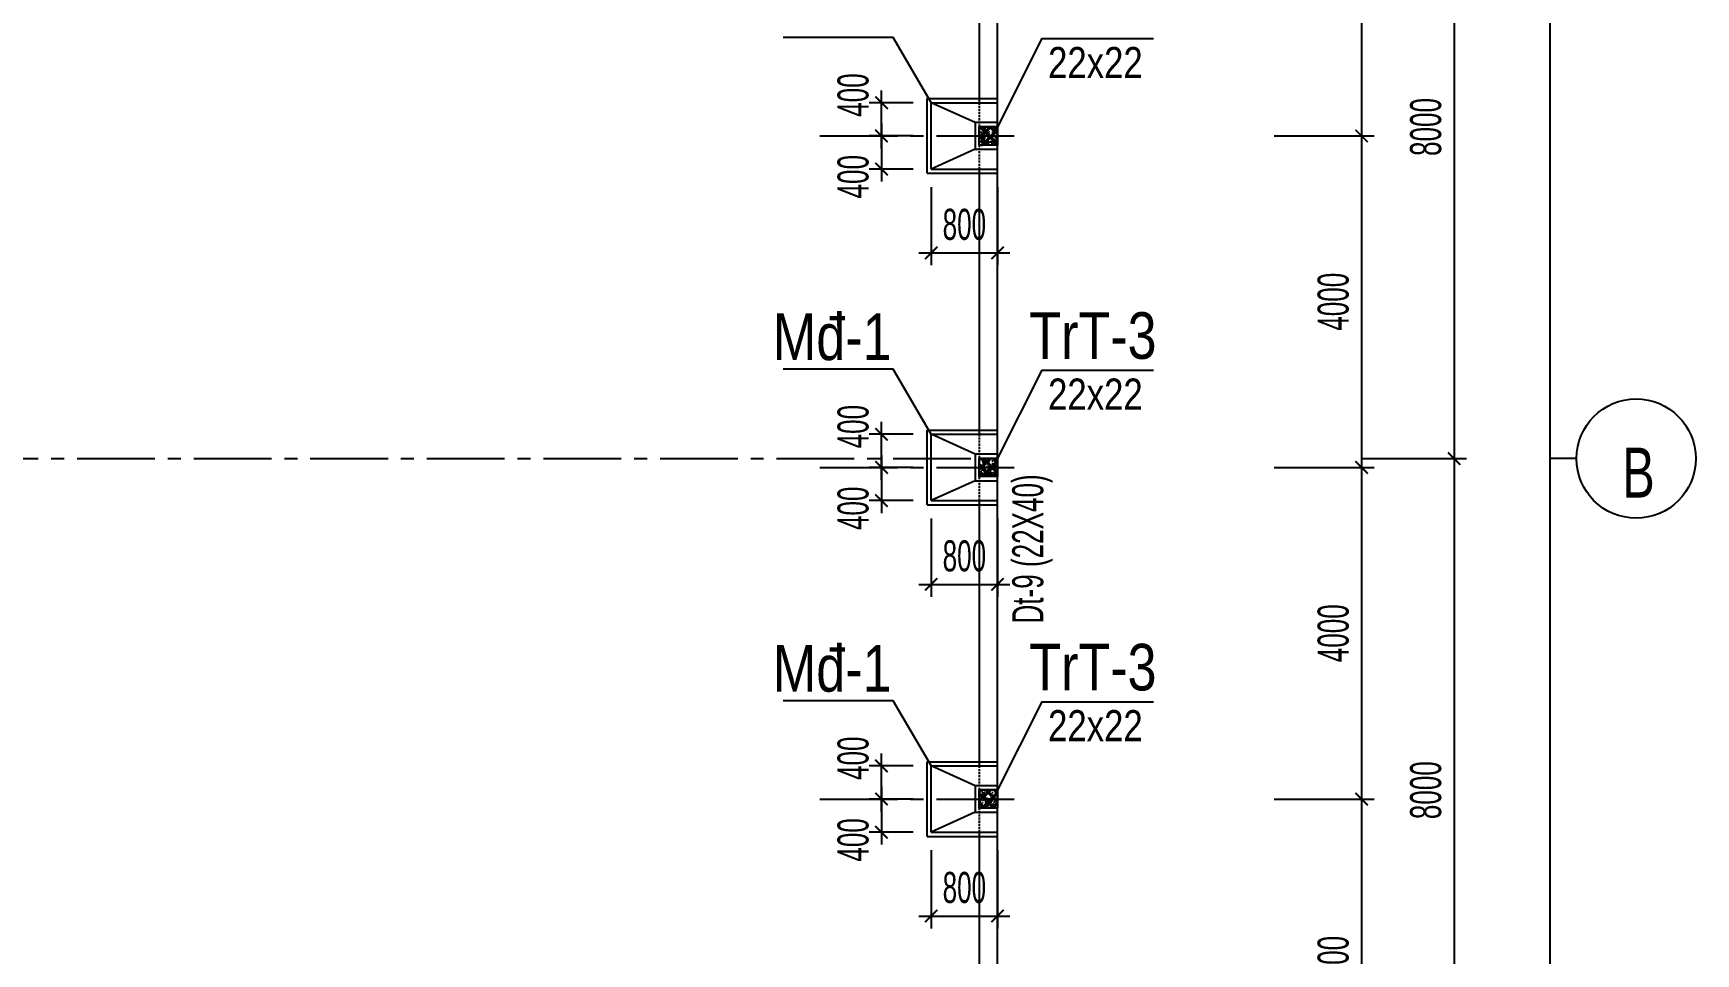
# Model space of a CAD drawing. Extents: x 195594 to 457145, y -254194 to -165094.
# Drawn here: x 266975 to 287031, y -240695 to -229591 of the extents above; entities that cross this region are included whole.
import ezdxf
from ezdxf.enums import TextEntityAlignment as Align

# ---------------------------------------------------------------- set-up
doc = ezdxf.new("R2010")
doc.units = 0
doc.header["$LTSCALE"] = 0.5
doc.header["$MEASUREMENT"] = 0
doc.linetypes.add('CENTER2', pattern=[1.125, 0.75, -0.125, 0.125, -0.125])
doc.linetypes.add('HIDDEN', pattern=[0.375, 0.25, -0.125])
doc.layers.get('0').update_dxf_attribs({"linetype": 'CONTINUOUS'})
doc.layers.get('Defpoints').update_dxf_attribs({"linetype": 'CONTINUOUS'})
for name, color, linetype in [('CDC.01.AXIS', 160, 'CENTER2'), ('CDC.02.DIM', 1, 'CONTINUOUS'), ('CDC.03.BORDER', 3, 'CONTINUOUS'), ('CDC.04.HIDDEN', 8, 'HIDDEN'), ('CDC.06.TEXT', 2, 'CONTINUOUS'), ('CDC.10.HATCH', 9, 'CONTINUOUS'), ('CDC.11.NOTE', 8, 'CONTINUOUS')]:
    doc.layers.add(name, color=color, linetype=linetype)
doc.styles.add('ARIAL', font='arial.ttf', dxfattribs={"width": 0.6})
doc.dimstyles.new('150', dxfattribs={"dimscale": 150, "dimtxt": 2.5, "dimasz": 1, "dimexe": 1, "dimexo": 0, "dimgap": 1, "dimtad": 1, "dimdec": 0, "dimdsep": 46, "dimtxsty": 'ARIAL', "dimblk": 'ARCHTICK', "dimcen": 1, "dimdle": 1, "dimclrd": 1, "dimclre": 1, "dimclrt": 2, "dimadec": 0, "dimazin": 0, "dimtfac": 0.00072, "dimtdec": 0, "dimtix": 1, "dimtmove": 2, "dimatfit": 3, "dimldrblk": 'ARCHTICK', "dimfxl": 1, "dimtolj": 1, "dimarcsym": 0})

# ---------------------------------------------------------------- blocks, each defined once
blk = doc.blocks.new('_ARCHTICK')
at = {"color": 0, "linetype": 'ByBlock', "const_width": 0.15}
blk.add_lwpolyline([(-0.5, -0.5), (0.5, 0.5)], dxfattribs=at)
blk = doc.blocks.new('*D221')
at = {"layer": 'CDC.02.DIM', "color": 1, "lineweight": -2, "transparency": 16777216}
for p, q in [((285269, -174472), (285269, -242872)), ((283000, -174622), (285419, -174622)), ((283000, -242722), (285419, -242722))]:
    blk.add_line(p, q, dxfattribs=at)
at = {"layer": 'Defpoints', "color": 0, "transparency": 16777216}
for p in [(283000, -174622), (283000, -242722), (285269, -242722)]:
    blk.add_point(p, dxfattribs=at)
at = {"layer": 'CDC.02.DIM', "color": 1, "lineweight": -2, "transparency": 16777216, "xscale": 150, "yscale": 150, "zscale": 150}
for p, rotation in [((285269, -174622), 90), ((285269, -242722), 270)]:
    blk.add_blockref('_ARCHTICK', p, dxfattribs=dict(at, rotation=rotation))
at = {"layer": 'CDC.02.DIM', "color": 2, "transparency": 16777216, "insert": (284928, -208672), "char_height": 375, "attachment_point": 5, "rotation": 90, "style": 'ARIAL'}
blk.add_mtext('\\A1;68100', dxfattribs=at)
blk = doc.blocks.new('*D290')
at = {"layer": 'CDC.02.DIM', "color": 1, "lineweight": -2, "transparency": 16777216}
for p, q in [((281944, -238829), (283150, -238829)), ((283000, -238679), (283000, -242979)), ((281944, -242829), (283150, -242829))]:
    blk.add_line(p, q, dxfattribs=at)
at = {"layer": 'Defpoints', "color": 0, "transparency": 16777216}
for p in [(281944, -238829), (281944, -242829), (283000, -242829)]:
    blk.add_point(p, dxfattribs=at)
at = {"layer": 'CDC.02.DIM', "color": 1, "lineweight": -2, "transparency": 16777216, "xscale": 150, "yscale": 150, "zscale": 150}
for p, rotation in [((283000, -238829), 90), ((283000, -242829), 270)]:
    blk.add_blockref('_ARCHTICK', p, dxfattribs=dict(at, rotation=rotation))
at = {"layer": 'CDC.02.DIM', "color": 2, "transparency": 16777216, "insert": (282659, -240829), "char_height": 375, "attachment_point": 5, "rotation": 90, "style": 'ARIAL'}
blk.add_mtext('\\A1;4000', dxfattribs=at)
blk = doc.blocks.new('*D291')
at = {"layer": 'CDC.02.DIM', "color": 1, "lineweight": -2, "transparency": 16777216}
for p, q in [((281944, -234829), (283150, -234829)), ((283000, -234679), (283000, -238979)), ((281944, -238829), (283150, -238829))]:
    blk.add_line(p, q, dxfattribs=at)
at = {"layer": 'Defpoints', "color": 0, "transparency": 16777216}
for p in [(281944, -234829), (281944, -238829), (283000, -238829)]:
    blk.add_point(p, dxfattribs=at)
at = {"layer": 'CDC.02.DIM', "color": 1, "lineweight": -2, "transparency": 16777216, "xscale": 150, "yscale": 150, "zscale": 150}
for p, rotation in [((283000, -234829), 90), ((283000, -238829), 270)]:
    blk.add_blockref('_ARCHTICK', p, dxfattribs=dict(at, rotation=rotation))
at = {"layer": 'CDC.02.DIM', "color": 2, "transparency": 16777216, "insert": (282659, -236829), "char_height": 375, "attachment_point": 5, "rotation": 90, "style": 'ARIAL'}
blk.add_mtext('\\A1;4000', dxfattribs=at)
blk = doc.blocks.new('*D292')
at = {"layer": 'CDC.02.DIM', "color": 1, "lineweight": -2, "transparency": 16777216}
for p, q in [((281944, -230830), (283150, -230830)), ((283000, -230680), (283000, -234979)), ((281944, -234829), (283150, -234829))]:
    blk.add_line(p, q, dxfattribs=at)
at = {"layer": 'Defpoints', "color": 0, "transparency": 16777216}
for p in [(281944, -230830), (281944, -234829), (283000, -234829)]:
    blk.add_point(p, dxfattribs=at)
at = {"layer": 'CDC.02.DIM', "color": 1, "lineweight": -2, "transparency": 16777216, "xscale": 150, "yscale": 150, "zscale": 150}
for p, rotation in [((283000, -230830), 90), ((283000, -234829), 270)]:
    blk.add_blockref('_ARCHTICK', p, dxfattribs=dict(at, rotation=rotation))
at = {"layer": 'CDC.02.DIM', "color": 2, "transparency": 16777216, "insert": (282659, -232830), "char_height": 375, "attachment_point": 5, "rotation": 90, "style": 'ARIAL'}
blk.add_mtext('\\A1;4000', dxfattribs=at)
blk = doc.blocks.new('*D293')
at = {"layer": 'CDC.02.DIM', "color": 1, "lineweight": -2, "transparency": 16777216}
for p, q in [((281944, -226830), (283150, -226830)), ((283000, -226680), (283000, -230980)), ((281944, -230830), (283150, -230830))]:
    blk.add_line(p, q, dxfattribs=at)
at = {"layer": 'Defpoints', "color": 0, "transparency": 16777216}
for p in [(281944, -226830), (281944, -230830), (283000, -230830)]:
    blk.add_point(p, dxfattribs=at)
at = {"layer": 'CDC.02.DIM', "color": 1, "lineweight": -2, "transparency": 16777216, "xscale": 150, "yscale": 150, "zscale": 150}
for p, rotation in [((283000, -226830), 90), ((283000, -230830), 270)]:
    blk.add_blockref('_ARCHTICK', p, dxfattribs=dict(at, rotation=rotation))
at = {"layer": 'CDC.02.DIM', "color": 2, "transparency": 16777216, "insert": (282659, -228830), "char_height": 375, "attachment_point": 5, "rotation": 90, "style": 'ARIAL'}
blk.add_mtext('\\A1;4000', dxfattribs=at)
blk = doc.blocks.new('Mđ')
at = {"layer": 'CDC.10.HATCH'}
h = blk.add_hatch(dxfattribs=at)
h.set_pattern_fill('CHAU-01', color=256, scale=20, angle=90, style=0, pattern_type=2)
h.set_pattern_definition([(140, (558407.02, -1874956.22), (12.550427, 143.4520365), [15, -165]), (85, (558407.02, -1874956.22), (-150.438427, -27.750267), [12, -132]), (190.4514, (558408.06, -1874944.26), (-137.887908, 115.701876), [12.748038, -140.228422]), (136.1842, (558367.02, -1874956.22), (33.103803, 213.44821), [22.5, -247.5]), (186.6356, (558369.78, -1874938.43), (-194.823574, 186.93254), [19.122058, -210.3426]), (81.1842, (558367.02, -1874956.22), (-194.82372, 186.93239), [18, -198]), (111, (558377.02, -1874936.22), (80.523778, 119.3814104), [15, -165]), (56, (558377.02, -1874936.22), (-145.030009, 48.663066), [12, -132]), (161.4514, (558383.73, -1874926.27), (-64.506099, 168.044526), [12.748038, -140.228422]), (127.5, (558407.02, -1874956.217), (-66.5787708, 2.431971), [0, -130.4, 0, -134, 0, -132.5]), (97.5, (558407.02, -1874956.22), (-78.8823424, 52.6139075), [0, -76.4, 0, -127.4, 0, -50.5]), (57.5, (558407.02, -1875000.82), (4.5109743, 106.7644872), [0, -50, 0, -156, 0, -207]), (47.5, (558407.02, -1875020.82), (-20.0209965, 116.637234), [0, -65, 0, -103.6, 0, -147]), (135, (558407.02, -1874956.22), (-60.1040764, -60.1040764), []), (135, (558382.52, -1874956.22), (-60.1040764, -60.1040764), [])])
h.paths.add_polyline_path([(391479, -144098), (391549, -144098), (391549, -143948), (391479, -143948)])
h.paths.add_polyline_path([(391549, -144098), (391699, -144098), (391699, -143948), (391549, -143948)])
h.paths.add_polyline_path([(391699, -143948), (391699, -143878), (391549, -143878), (391549, -143948)])
h.paths.add_polyline_path([(391479, -143878), (391479, -143948), (391549, -143948), (391549, -143878)])
at = {"layer": 'CDC.03.BORDER'}
for p, q in [((390849, -143828), (390849, -143538)), ((390849, -143538), (391699, -143538)), ((390899, -143828), (390899, -143588)), ((390899, -143588), (391699, -143588)), ((390849, -144438), (390849, -143828)), ((390899, -144388), (390899, -143828)), ((390899, -144388), (391699, -144388)), ((390849, -144438), (391699, -144438))]:
    blk.add_line(p, q, dxfattribs=at)
at = {"layer": 'CDC.10.HATCH'}
for p, q in [((391429, -143828), (390899, -143588)), ((391429, -144148), (390899, -144388))]:
    blk.add_line(p, q, dxfattribs=at)
for points in [[(391699, -143828), (391429, -143828), (391429, -144148), (391699, -144148)], [(391479, -143878), (391699, -143878), (391699, -144098), (391479, -144098)]]:
    blk.add_lwpolyline(points, close=True, dxfattribs=at)
blk = doc.blocks.new('*D306')
at = {"layer": 'CDC.02.DIM', "color": 1, "lineweight": -2, "transparency": 16777216}
for p, q in [((284117, -226572), (284117, -234872)), ((283000, -226722), (284267, -226722)), ((283000, -234722), (284267, -234722))]:
    blk.add_line(p, q, dxfattribs=at)
at = {"layer": 'Defpoints', "color": 0, "transparency": 16777216}
for p in [(283000, -226722), (283000, -234722), (284117, -234722)]:
    blk.add_point(p, dxfattribs=at)
at = {"layer": 'CDC.02.DIM', "color": 1, "lineweight": -2, "transparency": 16777216, "xscale": 150, "yscale": 150, "zscale": 150}
for p, rotation in [((284117, -226722), 90), ((284117, -234722), 270)]:
    blk.add_blockref('_ARCHTICK', p, dxfattribs=dict(at, rotation=rotation))
at = {"layer": 'CDC.02.DIM', "color": 2, "transparency": 16777216, "insert": (283775, -230722), "char_height": 375, "attachment_point": 5, "rotation": 90, "style": 'ARIAL'}
blk.add_mtext('\\A1;8000', dxfattribs=at)
blk = doc.blocks.new('*D307')
at = {"layer": 'CDC.02.DIM', "color": 1, "lineweight": -2, "transparency": 16777216}
for p, q in [((284117, -234572), (284117, -242872)), ((283000, -234722), (284267, -234722)), ((283000, -242722), (284267, -242722))]:
    blk.add_line(p, q, dxfattribs=at)
at = {"layer": 'Defpoints', "color": 0, "transparency": 16777216}
for p in [(283000, -234722), (283000, -242722), (284117, -242722)]:
    blk.add_point(p, dxfattribs=at)
at = {"layer": 'CDC.02.DIM', "color": 1, "lineweight": -2, "transparency": 16777216, "xscale": 150, "yscale": 150, "zscale": 150}
for p, rotation in [((284117, -234722), 90), ((284117, -242722), 270)]:
    blk.add_blockref('_ARCHTICK', p, dxfattribs=dict(at, rotation=rotation))
at = {"layer": 'CDC.02.DIM', "color": 2, "transparency": 16777216, "insert": (283775, -238722), "char_height": 375, "attachment_point": 5, "rotation": 90, "style": 'ARIAL'}
blk.add_mtext('\\A1;8000', dxfattribs=at)
blk = doc.blocks.new('*D365')
at = {"layer": 'CDC.02.DIM', "color": 1, "lineweight": -2, "transparency": 16777216}
for p, q in [((277590, -230830), (277058, -230830)), ((277208, -230680), (277208, -231380)), ((277590, -231230), (277058, -231230))]:
    blk.add_line(p, q, dxfattribs=at)
at = {"layer": 'Defpoints', "color": 0, "transparency": 16777216}
for p in [(277590, -230830), (277208, -231230), (277590, -231230)]:
    blk.add_point(p, dxfattribs=at)
at = {"layer": 'CDC.02.DIM', "color": 1, "lineweight": -2, "transparency": 16777216, "xscale": 150, "yscale": 150, "zscale": 150}
for p, rotation in [((277208, -230830), 90), ((277208, -231230), 270)]:
    blk.add_blockref('_ARCHTICK', p, dxfattribs=dict(at, rotation=rotation))
at = {"layer": 'CDC.02.DIM', "color": 2, "transparency": 16777216, "insert": (276867, -231322), "char_height": 375, "attachment_point": 5, "rotation": 90, "style": 'ARIAL'}
blk.add_mtext('\\A1;400', dxfattribs=at)
blk = doc.blocks.new('*D366')
at = {"layer": 'CDC.02.DIM', "color": 1, "lineweight": -2, "transparency": 16777216}
for p, q in [((277590, -230430), (277058, -230430)), ((277208, -230980), (277208, -230280)), ((277590, -230830), (277058, -230830))]:
    blk.add_line(p, q, dxfattribs=at)
at = {"layer": 'Defpoints', "color": 0, "transparency": 16777216}
for p in [(277208, -230430), (277590, -230430), (277590, -230830)]:
    blk.add_point(p, dxfattribs=at)
at = {"layer": 'CDC.02.DIM', "color": 1, "lineweight": -2, "transparency": 16777216, "xscale": 150, "yscale": 150, "zscale": 150}
for p, rotation in [((277208, -230430), 90), ((277208, -230830), 270)]:
    blk.add_blockref('_ARCHTICK', p, dxfattribs=dict(at, rotation=rotation))
at = {"layer": 'CDC.02.DIM', "color": 2, "transparency": 16777216, "insert": (276867, -230337), "char_height": 375, "attachment_point": 5, "rotation": 90, "style": 'ARIAL'}
blk.add_mtext('\\A1;400', dxfattribs=at)
blk = doc.blocks.new('*D367')
at = {"layer": 'CDC.02.DIM', "color": 1, "lineweight": -2, "transparency": 16777216}
for p, q in [((277808, -231446), (277808, -232390)), ((278608, -231446), (278608, -232390)), ((277658, -232240), (278758, -232240))]:
    blk.add_line(p, q, dxfattribs=at)
at = {"layer": 'Defpoints', "color": 0, "transparency": 16777216}
for p in [(277808, -231446), (278608, -231446), (278608, -232240)]:
    blk.add_point(p, dxfattribs=at)
at = {"layer": 'CDC.02.DIM', "color": 1, "lineweight": -2, "transparency": 16777216, "xscale": 150, "yscale": 150, "zscale": 150, "rotation": 180}
blk.add_blockref('_ARCHTICK', (277808, -232240), dxfattribs=at)
at = {"layer": 'CDC.02.DIM', "color": 1, "lineweight": -2, "transparency": 16777216, "xscale": 150, "yscale": 150, "zscale": 150}
blk.add_blockref('_ARCHTICK', (278608, -232240), dxfattribs=at)
at = {"layer": 'CDC.02.DIM', "color": 2, "transparency": 16777216, "insert": (278208, -231899), "char_height": 375, "attachment_point": 5, "style": 'ARIAL'}
blk.add_mtext('\\A1;800', dxfattribs=at)
blk = doc.blocks.new('*D368')
at = {"layer": 'CDC.02.DIM', "color": 1, "lineweight": -2, "transparency": 16777216}
for p, q in [((277590, -234829), (277058, -234829)), ((277208, -234679), (277208, -235379)), ((277590, -235229), (277058, -235229))]:
    blk.add_line(p, q, dxfattribs=at)
at = {"layer": 'Defpoints', "color": 0, "transparency": 16777216}
for p in [(277590, -234829), (277208, -235229), (277590, -235229)]:
    blk.add_point(p, dxfattribs=at)
at = {"layer": 'CDC.02.DIM', "color": 1, "lineweight": -2, "transparency": 16777216, "xscale": 150, "yscale": 150, "zscale": 150}
for p, rotation in [((277208, -234829), 90), ((277208, -235229), 270)]:
    blk.add_blockref('_ARCHTICK', p, dxfattribs=dict(at, rotation=rotation))
at = {"layer": 'CDC.02.DIM', "color": 2, "transparency": 16777216, "insert": (276867, -235322), "char_height": 375, "attachment_point": 5, "rotation": 90, "style": 'ARIAL'}
blk.add_mtext('\\A1;400', dxfattribs=at)
blk = doc.blocks.new('*D369')
at = {"layer": 'CDC.02.DIM', "color": 1, "lineweight": -2, "transparency": 16777216}
for p, q in [((277590, -234429), (277058, -234429)), ((277208, -234979), (277208, -234279)), ((277590, -234829), (277058, -234829))]:
    blk.add_line(p, q, dxfattribs=at)
at = {"layer": 'Defpoints', "color": 0, "transparency": 16777216}
for p in [(277208, -234429), (277590, -234429), (277590, -234829)]:
    blk.add_point(p, dxfattribs=at)
at = {"layer": 'CDC.02.DIM', "color": 1, "lineweight": -2, "transparency": 16777216, "xscale": 150, "yscale": 150, "zscale": 150}
for p, rotation in [((277208, -234429), 90), ((277208, -234829), 270)]:
    blk.add_blockref('_ARCHTICK', p, dxfattribs=dict(at, rotation=rotation))
at = {"layer": 'CDC.02.DIM', "color": 2, "transparency": 16777216, "insert": (276867, -234337), "char_height": 375, "attachment_point": 5, "rotation": 90, "style": 'ARIAL'}
blk.add_mtext('\\A1;400', dxfattribs=at)
blk = doc.blocks.new('*D370')
at = {"layer": 'CDC.02.DIM', "color": 1, "lineweight": -2, "transparency": 16777216}
for p, q in [((277808, -235446), (277808, -236390)), ((278608, -235446), (278608, -236390)), ((277658, -236240), (278758, -236240))]:
    blk.add_line(p, q, dxfattribs=at)
at = {"layer": 'Defpoints', "color": 0, "transparency": 16777216}
for p in [(277808, -235446), (278608, -235446), (278608, -236240)]:
    blk.add_point(p, dxfattribs=at)
at = {"layer": 'CDC.02.DIM', "color": 1, "lineweight": -2, "transparency": 16777216, "xscale": 150, "yscale": 150, "zscale": 150, "rotation": 180}
blk.add_blockref('_ARCHTICK', (277808, -236240), dxfattribs=at)
at = {"layer": 'CDC.02.DIM', "color": 1, "lineweight": -2, "transparency": 16777216, "xscale": 150, "yscale": 150, "zscale": 150}
blk.add_blockref('_ARCHTICK', (278608, -236240), dxfattribs=at)
at = {"layer": 'CDC.02.DIM', "color": 2, "transparency": 16777216, "insert": (278208, -235898), "char_height": 375, "attachment_point": 5, "style": 'ARIAL'}
blk.add_mtext('\\A1;800', dxfattribs=at)
blk = doc.blocks.new('*D371')
at = {"layer": 'CDC.02.DIM', "color": 1, "lineweight": -2, "transparency": 16777216}
for p, q in [((277590, -238829), (277058, -238829)), ((277208, -238679), (277208, -239379)), ((277590, -239229), (277058, -239229))]:
    blk.add_line(p, q, dxfattribs=at)
at = {"layer": 'Defpoints', "color": 0, "transparency": 16777216}
for p in [(277590, -238829), (277208, -239229), (277590, -239229)]:
    blk.add_point(p, dxfattribs=at)
at = {"layer": 'CDC.02.DIM', "color": 1, "lineweight": -2, "transparency": 16777216, "xscale": 150, "yscale": 150, "zscale": 150}
for p, rotation in [((277208, -238829), 90), ((277208, -239229), 270)]:
    blk.add_blockref('_ARCHTICK', p, dxfattribs=dict(at, rotation=rotation))
at = {"layer": 'CDC.02.DIM', "color": 2, "transparency": 16777216, "insert": (276867, -239322), "char_height": 375, "attachment_point": 5, "rotation": 90, "style": 'ARIAL'}
blk.add_mtext('\\A1;400', dxfattribs=at)
blk = doc.blocks.new('*D372')
at = {"layer": 'CDC.02.DIM', "color": 1, "lineweight": -2, "transparency": 16777216}
for p, q in [((277590, -238429), (277058, -238429)), ((277208, -238979), (277208, -238279)), ((277590, -238829), (277058, -238829))]:
    blk.add_line(p, q, dxfattribs=at)
at = {"layer": 'Defpoints', "color": 0, "transparency": 16777216}
for p in [(277208, -238429), (277590, -238429), (277590, -238829)]:
    blk.add_point(p, dxfattribs=at)
at = {"layer": 'CDC.02.DIM', "color": 1, "lineweight": -2, "transparency": 16777216, "xscale": 150, "yscale": 150, "zscale": 150}
for p, rotation in [((277208, -238429), 90), ((277208, -238829), 270)]:
    blk.add_blockref('_ARCHTICK', p, dxfattribs=dict(at, rotation=rotation))
at = {"layer": 'CDC.02.DIM', "color": 2, "transparency": 16777216, "insert": (276867, -238337), "char_height": 375, "attachment_point": 5, "rotation": 90, "style": 'ARIAL'}
blk.add_mtext('\\A1;400', dxfattribs=at)
blk = doc.blocks.new('*D373')
at = {"layer": 'CDC.02.DIM', "color": 1, "lineweight": -2, "transparency": 16777216}
for p, q in [((277808, -239446), (277808, -240390)), ((278608, -239446), (278608, -240390)), ((277658, -240240), (278758, -240240))]:
    blk.add_line(p, q, dxfattribs=at)
at = {"layer": 'Defpoints', "color": 0, "transparency": 16777216}
for p in [(277808, -239446), (278608, -239446), (278608, -240240)]:
    blk.add_point(p, dxfattribs=at)
at = {"layer": 'CDC.02.DIM', "color": 1, "lineweight": -2, "transparency": 16777216, "xscale": 150, "yscale": 150, "zscale": 150, "rotation": 180}
blk.add_blockref('_ARCHTICK', (277808, -240240), dxfattribs=at)
at = {"layer": 'CDC.02.DIM', "color": 1, "lineweight": -2, "transparency": 16777216, "xscale": 150, "yscale": 150, "zscale": 150}
blk.add_blockref('_ARCHTICK', (278608, -240240), dxfattribs=at)
at = {"layer": 'CDC.02.DIM', "color": 2, "transparency": 16777216, "insert": (278208, -239898), "char_height": 375, "attachment_point": 5, "style": 'ARIAL'}
blk.add_mtext('\\A1;800', dxfattribs=at)

msp = doc.modelspace()

# ---------------------------------------------------------------- hatches: boundary and pattern name
at = {"layer": 'CDC.10.HATCH'}
h = msp.add_hatch(dxfattribs=at)
h.set_pattern_fill('1BETONG2-BOP', color=256, scale=20, style=0, pattern_type=2)
h.set_pattern_definition([(130, (618468.77, -234460.98), (-143.452037, -12.550427), [15, -165]), (185, (618468.77, -234460.98), (27.750267, 150.438427), [12, -132]), (79.5486, (618456.81, -234462.03), (-115.701876, 137.88791), [12.74804, -140.22842]), (133.8158, (618468.77, -234420.98), (-213.44821, -33.1038), [22.5, -247.5]), (83.3644, (618450.98, -234423.74), (-186.93254, 194.82357), [19.12206, -210.3426]), (188.8158, (618468.77, -234420.98), (-186.93239, 194.82372), [18, -198]), (159, (618448.77, -234430.98), (-119.38141, -80.52378), [15, -165]), (314, (618448.77, -234430.98), (-134.376424, -73.10796), [12, -132]), (108.5486, (618438.82, -234437.69), (-168.044526, 64.5061), [12.74804, -140.22842]), (112.5, (618468.765, -234460.98), (31.183237, 58.874892), [0, -130.4, 0, -134, 0, -132.5]), (175.5, (618468.765, -234460.98), (-56.670185, 76.020638), [0, -76.4, 0, -127.4, 0, -50.5]), (212.5, (618513.365, -234460.98), (-106.764487, -4.510974), [0, -50, 0, -156, 0, -207]), (222.5, (618533.365, -234460.98), (-116.637234, 20.020996), [0, -65, 0, -103.6, 0, -147]), (225, (618468.765, -234460.98), (-60.104076, 60.104076), []), (225, (618468.765, -234436.48), (-60.104076, 60.104076), [])])
h.paths.add_polyline_path([(278387.9, -230719.6), (278607.9, -230719.6), (278607.9, -230939.6), (278387.9, -230939.6)])
h = msp.add_hatch(dxfattribs=at)
h.set_pattern_fill('1BETONG2-BOP', color=256, scale=20, style=0, pattern_type=2)
h.set_pattern_definition([(130, (618468.77, -238460.81), (-143.452037, -12.550427), [15, -165]), (185, (618468.77, -238460.81), (27.750267, 150.438427), [12, -132]), (79.5486, (618456.81, -238461.86), (-115.701876, 137.88791), [12.74804, -140.22842]), (133.8158, (618468.77, -238420.81), (-213.44821, -33.1038), [22.5, -247.5]), (83.3644, (618450.98, -238423.57), (-186.93254, 194.82357), [19.12206, -210.3426]), (188.8158, (618468.77, -238420.81), (-186.93239, 194.82372), [18, -198]), (159, (618448.77, -238430.81), (-119.38141, -80.52378), [15, -165]), (314, (618448.77, -238430.81), (-134.376424, -73.10796), [12, -132]), (108.5486, (618438.82, -238437.52), (-168.044526, 64.5061), [12.74804, -140.22842]), (112.5, (618468.765, -238460.81), (31.183237, 58.874892), [0, -130.4, 0, -134, 0, -132.5]), (175.5, (618468.765, -238460.81), (-56.670185, 76.020638), [0, -76.4, 0, -127.4, 0, -50.5]), (212.5, (618513.365, -238460.81), (-106.764487, -4.510974), [0, -50, 0, -156, 0, -207]), (222.5, (618533.365, -238460.81), (-116.637234, 20.020996), [0, -65, 0, -103.6, 0, -147]), (225, (618468.765, -238460.81), (-60.104076, 60.104076), []), (225, (618468.765, -238436.31), (-60.104076, 60.104076), [])])
h.paths.add_polyline_path([(278387.9, -234719.5), (278607.9, -234719.5), (278607.9, -234939.5), (278387.9, -234939.5)])
h = msp.add_hatch(dxfattribs=at)
h.set_pattern_fill('1BETONG2-BOP', color=256, scale=20, style=0, pattern_type=2)
h.set_pattern_definition([(130, (618468.77, -242460.64), (-143.452037, -12.550427), [15, -165]), (185, (618468.77, -242460.64), (27.750267, 150.438427), [12, -132]), (79.5486, (618456.81, -242461.69), (-115.701876, 137.88791), [12.74804, -140.22842]), (133.8158, (618468.77, -242420.64), (-213.44821, -33.1038), [22.5, -247.5]), (83.3644, (618450.98, -242423.4), (-186.93254, 194.82357), [19.12206, -210.3426]), (188.8158, (618468.77, -242420.64), (-186.93239, 194.82372), [18, -198]), (159, (618448.77, -242430.64), (-119.38141, -80.52378), [15, -165]), (314, (618448.77, -242430.64), (-134.376424, -73.10796), [12, -132]), (108.5486, (618438.82, -242437.35), (-168.044526, 64.5061), [12.74804, -140.22842]), (112.5, (618468.765, -242460.643), (31.183237, 58.874892), [0, -130.4, 0, -134, 0, -132.5]), (175.5, (618468.765, -242460.64), (-56.670185, 76.020638), [0, -76.4, 0, -127.4, 0, -50.5]), (212.5, (618513.365, -242460.64), (-106.764487, -4.510974), [0, -50, 0, -156, 0, -207]), (222.5, (618533.365, -242460.64), (-116.637234, 20.020996), [0, -65, 0, -103.6, 0, -147]), (225, (618468.765, -242460.64), (-60.104076, 60.104076), []), (225, (618468.765, -242436.14), (-60.104076, 60.104076), [])])
h.paths.add_polyline_path([(278387.9, -238719.3), (278607.9, -238719.3), (278607.9, -238939.3), (278387.9, -238939.3)])

# ---------------------------------------------------------------- linework, layer by layer
at = {"layer": 'CDC.01.AXIS', "ltscale": 2500}
for p, q in [((276466.3, -230829.6), (278826.4, -230829.6)), ((209848.9, -234722), (278460.8, -234722)), ((276466.3, -234829.5), (278826.4, -234829.5)), ((276466.3, -238829.3), (278826.4, -238829.3))]:
    msp.add_line(p, q, dxfattribs=at)
at = {"layer": 'CDC.03.BORDER'}
for p, q in [((278607.9, -248932), (278607.9, -224322)), ((278387.9, -227229.8), (278387.9, -230429.6)), ((278607.9, -230719.6), (278387.9, -230719.6)), ((278387.9, -230721.5), (278387.9, -230866.2)), ((278387.9, -231229.6), (278387.9, -234429.5)), ((278607.9, -234719.5), (278387.9, -234719.5)), ((278387.9, -234722), (278387.9, -234866)), ((278387.9, -235229.5), (278387.9, -238429.3)), ((278607.9, -238719.3), (278387.9, -238719.3)), ((278387.9, -238721.1), (278387.9, -238865.8)), ((278387.9, -239229.3), (278387.9, -242429.1))]:
    msp.add_line(p, q, dxfattribs=at)
for points in [[(278607.9, -230939.6), (278387.9, -230939.6), (278387.9, -230719.6), (278607.9, -230719.6)], [(278607.9, -234939.5), (278387.9, -234939.5), (278387.9, -234719.5), (278607.9, -234719.5)], [(278607.9, -238939.3), (278387.9, -238939.3), (278387.9, -238719.3), (278607.9, -238719.3)]]:
    msp.add_lwpolyline(points, close=True, dxfattribs=at)
at = {"layer": 'CDC.04.HIDDEN', "ltscale": 200}
for p, q in [((278387.9, -230429.6), (278387.9, -230719.6)), ((278387.9, -230939.6), (278387.9, -231229.6)), ((278387.9, -234429.5), (278387.9, -234719.5)), ((278387.9, -234939.5), (278387.9, -235229.5)), ((278387.9, -238429.3), (278387.9, -238719.3)), ((278387.9, -238939.3), (278387.9, -239229.3))]:
    msp.add_line(p, q, dxfattribs=at)
at = {"layer": 'CDC.11.NOTE'}
msp.add_line((285592.6, -234722), (285269.5, -234722), dxfattribs=at)
for points in [[(276020.2, -229640.5), (277343.8, -229640.5), (277807.9, -230429.6)], [(278607.9, -230726.9), (279144.5, -229655.2), (280490.4, -229655.2)], [(276020.2, -233640.3), (277343.8, -233640.3), (277807.9, -234429.5)], [(278607.9, -234726.7), (279144.5, -233655), (280490.4, -233655)], [(276020.2, -237640.1), (277343.8, -237640.1), (277807.9, -238429.3)], [(278607.9, -238726.5), (279144.5, -237654.9), (280490.4, -237654.9)]]:
    msp.add_lwpolyline(points, dxfattribs=at)
msp.add_circle((286311.9, -234722), 719.3, dxfattribs=at)

# ---------------------------------------------------------------- block references
at = {"layer": 'CDC.03.BORDER'}
for p in [(-113091.4, -86841.5), (-113091.4, -90841.3), (-113091.4, -94841.1)]:
    msp.add_blockref('Mđ', p, dxfattribs=at)

# ---------------------------------------------------------------- texts
at = {"layer": 'CDC.06.TEXT', "style": 'ARIAL', "width": 0.8}
for p in [(279788.6, -229944.2), (279788.6, -233944), (279788.6, -237943.8)]:
    msp.add_text('22x22', height=375, dxfattribs=at).set_placement(p, align=Align.MIDDLE_CENTER)
for p in [(277329.9, -233534), (277329.9, -237533.8)]:
    msp.add_text('Mđ-1', height=562.5, dxfattribs=at).set_placement(p, align=Align.RIGHT)
for p in [(278990.2, -233237.8), (278990.2, -237237.6)]:
    msp.add_text('TrT-3', height=562.5, dxfattribs=at).set_placement(p, align=Align.MIDDLE_LEFT)
at = {"layer": 'CDC.06.TEXT', "style": 'ARIAL', "width": 0.6}
msp.add_text('Dt-9 (22X40)', height=375, rotation=90, dxfattribs=at).set_placement((278972.8, -236711.3), align=Align.MIDDLE_LEFT)
at = {"layer": 'CDC.06.TEXT', "insert": (286340.4, -235193), "char_height": 602.851, "width": 560.217, "attachment_point": 8, "line_spacing_factor": 0.938532}
msp.add_mtext('{\\fArial|b0|i0|c0|p34;\\W0.7;B}', dxfattribs=at)

# ---------------------------------------------------------------- dimensions: what is measured, and where the dimension line sits
at = {"layer": 'CDC.02.DIM'}
for base, p1, p2, picture, middle in [((285269.5, -242722), (283000.3, -174622), (283000.3, -242722), '*D221', (284928, -208672)), ((284116.9, -234722), (283000.3, -226722), (283000.3, -234722), '*D306', (283775.5, -230722)), ((283000.3, -230829.6), (281944.4, -226829.8), (281944.4, -230829.6), '*D293', (282658.8, -228829.7)), ((283000.3, -234829.5), (281944.4, -230829.6), (281944.4, -234829.5), '*D292', (282658.8, -232829.6)), ((284116.9, -242722), (283000.3, -234722), (283000.3, -242722), '*D307', (283775.5, -238722)), ((283000.3, -238829.3), (281944.4, -234829.5), (281944.4, -238829.3), '*D291', (282658.8, -236829.4)), ((283000.3, -242829.1), (281944.4, -238829.3), (281944.4, -242829.1), '*D290', (282658.8, -240829.2))]:
    dim = msp.add_linear_dim(base=base, p1=p1, p2=p2, angle=90, dimstyle='150', dxfattribs=at)
    dim.commit()
    dim.dimension.update_dxf_attribs({"geometry": picture, "text_midpoint": middle})
for base, p1, p2, angle, picture, middle in [((277208.4, -230429.6), (277589.9, -230829.6), (277589.9, -230429.6), 270, '*D366', (276866.9, -230337.2)), ((277208.4, -231229.6), (277589.9, -230829.6), (277589.9, -231229.6), 90, '*D365', (276866.9, -231322.1)), ((277208.4, -234429.5), (277589.9, -234829.5), (277589.9, -234429.5), 270, '*D369', (276866.9, -234337)), ((277208.4, -235229.5), (277589.9, -234829.5), (277589.9, -235229.5), 90, '*D368', (276866.9, -235321.9)), ((277208.4, -238429.3), (277589.9, -238829.3), (277589.9, -238429.3), 270, '*D372', (276866.9, -238336.9)), ((277208.4, -239229.3), (277589.9, -238829.3), (277589.9, -239229.3), 90, '*D371', (276866.9, -239321.8))]:
    dim = msp.add_linear_dim(base=base, p1=p1, p2=p2, angle=angle, dimstyle='150', override={"dimarcsym": 1}, dxfattribs=at)
    dim.commit()
    dim.dimension.update_dxf_attribs({"geometry": picture, "text_midpoint": middle, "dimtype": 160})
for base, p1, p2, picture, middle in [((278607.9, -232240.1), (277807.9, -231446.2), (278607.9, -231446.2), '*D367', (278207.9, -231898.7)), ((278607.9, -236240), (277807.9, -235446), (278607.9, -235446), '*D370', (278207.9, -235898.5)), ((278607.9, -240239.8), (277807.9, -239445.8), (278607.9, -239445.8), '*D373', (278207.9, -239898.3))]:
    dim = msp.add_linear_dim(base=base, p1=p1, p2=p2, dimstyle='150', override={"dimarcsym": 1}, dxfattribs=at)
    dim.commit()
    dim.dimension.update_dxf_attribs({"geometry": picture, "text_midpoint": middle})

doc.saveas('drawing.dxf')
